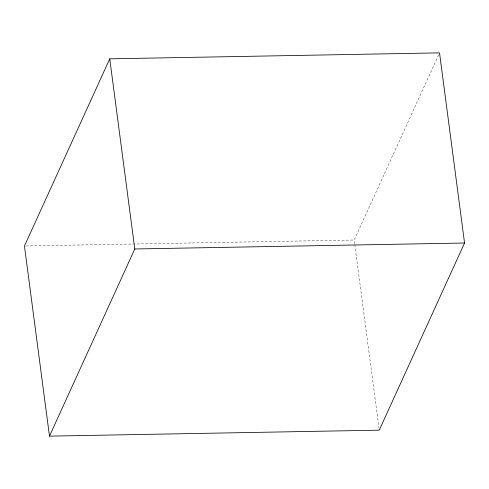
<?xml version="1.0" encoding="UTF-8"?>
<svg xmlns="http://www.w3.org/2000/svg" width="489" height="489" viewBox="0 0 489 489"><rect width="100%" height="100%" fill="white"/><g stroke="black" fill="none" stroke-linecap="round" stroke-linejoin="round"><path stroke-width="0.37" stroke-dasharray="2.44 1.83" d="M354.714 243.797L354.213 240.026L438.884 54.255M25.978 245.961L354.213 240.026M354.812 244.555L378.951 427.906"/><path stroke-width="0.73" d="M109.75 58.833L24.45 245.991L49.481 436.133L379.25 430.167L464.55 243.009L439.519 52.867L109.75 58.833L134.787 248.974L49.481 436.133M134.787 248.974L464.55 243.009"/></g></svg>
